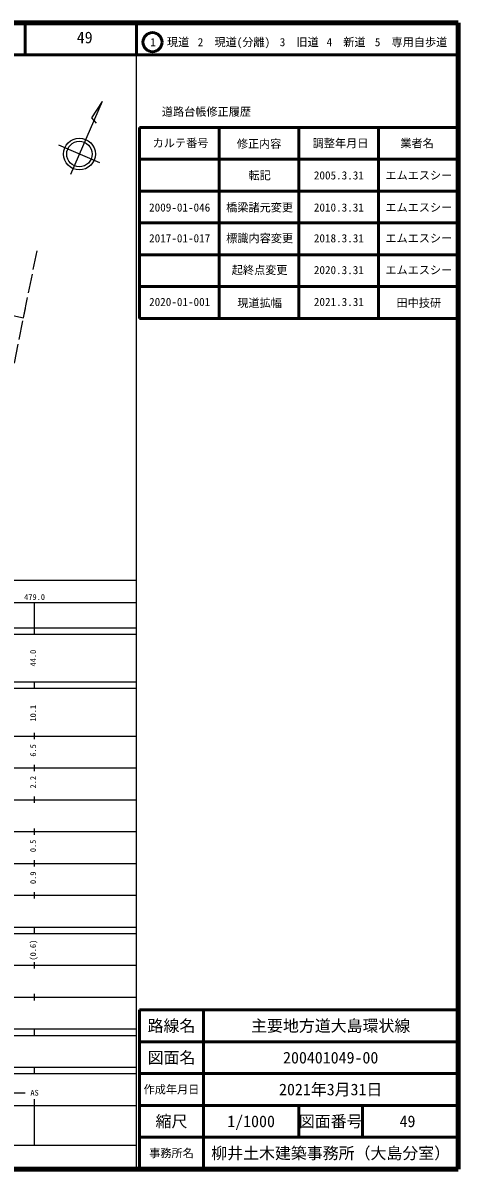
# Model space of a CAD drawing. Units: millimetres, scale not verified. Extents: x 40000 to 680000, y 20000 to 380000.
# Drawn here: x 543342 to 680000, y 20000 to 380000 of the extents above; entities that cross this region are included whole.
import ezdxf
from ezdxf.enums import TextEntityAlignment as Align

# ---------------------------------------------------------------- set-up
doc = ezdxf.new("R2010")
doc.units = ezdxf.units.MM
doc.header["$LTSCALE"] = 1000
doc.linetypes.add('DASHED', pattern=[7.5, 6, -1.5])
for name, color, linetype, lineweight in [('M-BGD', 7, 'Continuous', 25), ('M-TTL', 2, 'Continuous', 140), ('M-TTL-BAND', 7, 'Continuous', 25), ('M-TTL-FRAM', 2, 'Continuous', 50), ('M-TTL-LINE', 7, 'Continuous', 50)]:
    doc.layers.add(name, color=color, linetype=linetype, lineweight=lineweight)
doc.layers.add('M-TTL-TXT', color=7, linetype='Continuous')
doc.styles.add('ＭＳ ゴシック', font='')
doc.styles.get('ＭＳ ゴシック').set_extended_font_data('MS Gothic')

msp = doc.modelspace()

# ---------------------------------------------------------------- linework, layer by layer
at = {"layer": 'M-BGD'}
for p, q in [((568186, 355351), (558320, 332380)), ((568186, 355351), (564900, 350232)), ((564900, 350232), (566343, 348524)), ((567515, 336049), (554651, 341574)), ((538318, 288556), (543556, 287409)), ((543556, 287409), (544183, 290274))]:
    msp.add_line(p, q, dxfattribs=at)
at = {"layer": 'M-BGD', "linetype": 'DASHED'}
msp.add_line((536230, 251109), (547936, 309191), dxfattribs=at)
at = {"layer": 'M-BGD'}
for radius in [5000, 4000]:
    msp.add_circle((561083, 338812), radius, dxfattribs=at)
at = {"layer": 'M-TTL'}
for p, q in [((680000, 380000), (40000, 380000)), ((680000, 20000), (680000, 380000)), ((40000, 20000), (680000, 20000))]:
    msp.add_line(p, q, dxfattribs=at)
at = {"layer": 'M-TTL-BAND'}
for p, q in [((579000, 20000), (579000, 370000)), ((40000, 205000), (579000, 205000)), ((68000, 198000), (579000, 198000)), ((547000, 188000), (547000, 198000)), ((40000, 190000), (579000, 190000)), ((40000, 188000), (579000, 188000)), ((40000, 173000), (579000, 173000)), ((547000, 171000), (547000, 173000)), ((40000, 171000), (579000, 171000)), ((40000, 156000), (579000, 156000)), ((547000, 155000), (547000, 157000)), ((46000, 146000), (579000, 146000)), ((547000, 145000), (547000, 147000)), ((547000, 135000), (547000, 137000)), ((52000, 136000), (579000, 136000)), ((46000, 126000), (579000, 126000)), ((547000, 125000), (547000, 127000)), ((52000, 116000), (579000, 116000)), ((547000, 115000), (547000, 117000)), ((46000, 106000), (579000, 106000)), ((547000, 105000), (547000, 107000)), ((40000, 96000), (579000, 96000)), ((40000, 94000), (579000, 94000)), ((547000, 94000), (547000, 96000)), ((49000, 84000), (579000, 84000)), ((547000, 83000), (547000, 85000)), ((40000, 74000), (579000, 74000)), ((547000, 73000), (547000, 75000)), ((40000, 64000), (579000, 64000)), ((40000, 62000), (579000, 62000)), ((547000, 62000), (547000, 64000)), ((40000, 52000), (579000, 52000)), ((547000, 50000), (547000, 52000)), ((40000, 50000), (579000, 50000)), ((71000, 44000), (544000, 44000)), ((40000, 40000), (579000, 40000)), ((547000, 27500), (547000, 42000)), ((68000, 27500), (579000, 27500))]:
    msp.add_line(p, q, dxfattribs=at)
at = {"layer": 'M-TTL-FRAM'}
for p, q in [((580000, 347197), (580000, 287197)), ((580000, 347197), (680000, 347197)), ((580000, 287197), (680000, 287197)), ((680000, 70000), (580000, 70000)), ((580000, 70000), (580000, 20000))]:
    msp.add_line(p, q, dxfattribs=at)
at = {"layer": 'M-TTL-LINE'}
for p, q in [((543997, 380000), (543997, 370000)), ((579000, 380000), (579000, 370000)), ((40000, 370000), (680000, 370000)), ((605000, 347197), (605000, 287197)), ((630000, 347197), (630000, 287197)), ((655000, 347197), (655000, 287197)), ((580000, 337197), (680000, 337197)), ((580000, 327197), (680000, 327197)), ((580000, 317197), (680000, 317197)), ((580000, 307197), (680000, 307197)), ((580000, 297197), (680000, 297197)), ((600000, 70000), (600000, 20000)), ((680000, 60000), (580000, 60000)), ((680000, 50000), (580000, 50000)), ((680000, 40000), (580000, 40000)), ((630000, 40000), (630000, 30000)), ((650000, 40000), (650000, 30000)), ((680000, 30000), (580000, 30000))]:
    msp.add_line(p, q, dxfattribs=at)
msp.add_circle((584031, 373958), 3000, dxfattribs=at)

# ---------------------------------------------------------------- texts
at = {"layer": 'M-TTL-BAND', "style": 'ＭＳ ゴシック'}
for s, p in [('479.0', (547000, 198195)), ('AS', (547000, 42500))]:
    msp.add_text(s, height=1833, dxfattribs=at).set_placement(p, align=Align.BOTTOM_CENTER)
for s, p in [('44.0', (548000, 180500)), ('10.1', (548000, 163174)), ('6.5', (548000, 151500)), ('2.2', (548000, 141500)), ('0.5', (548000, 121500)), ('0.9', (548000, 111500)), ('(0.6)', (548000, 88764))]:
    msp.add_text(s, height=1833, rotation=90, dxfattribs=at).set_placement(p, align=Align.BOTTOM_CENTER)
at = {"layer": 'M-TTL-TXT', "style": 'ＭＳ ゴシック'}
for s, height, p in [('49', 3666, (560246, 372500)), ('転記', 2566, (614175, 330066)), ('2005.3.31', 2566, (634712, 330066)), ('エムエスシー', 2566, (657175, 330066)), ('2009-01-046', 2566, (582962, 319977)), ('橋梁諸元変更', 2566, (607175, 319977)), ('2010.3.31', 2566, (634712, 319977)), ('エムエスシー', 2566, (657175, 319977)), ('2017-01-017', 2566, (582962, 310309)), ('標識内容変更', 2566, (607175, 310309)), ('2018.3.31', 2566, (634712, 310309)), ('エムエスシー', 2566, (657175, 310309)), ('起終点変更', 2566, (608925, 300325)), ('2020.3.31', 2566, (634712, 300325)), ('エムエスシー', 2566, (657175, 300325)), ('2020-01-001', 2566, (582962, 290309)), ('2021.3.31', 2566, (634712, 290309))]:
    msp.add_text(s, height=height, dxfattribs=at).set_placement(p, align=Align.BOTTOM_LEFT)
for s, height, p in [('1\u3000現道', 2566, (589448, 373958)), ('2\u3000現道(分離)', 2566, (609619, 373958)), ('3\u3000旧道', 2566, (630121, 373958)), ('4\u3000新道', 2566, (644824, 373958)), ('5\u3000専用自歩道', 2566, (665228, 373958)), ('道路台帳修正履歴', 2566, (600968, 352113)), ('カルテ番号', 2566, (592839, 342277)), ('修正内容', 2566, (617509, 342023)), ('調整年月日', 2566, (643089, 342197)), ('業者名', 2566, (667134, 342197)), ('現道拡幅', 2566, (617675, 292059)), ('田中技研', 2566, (667675, 292059)), ('路線名', 3666, (590000, 65000)), ('主要地方道大島環状線', 3666, (640000, 65000)), ('図面名', 3666, (590000, 55000)), ('200401049-00', 3666, (640000, 55000)), ('2021年3月31日', 3666, (640000, 45000)), ('作成年月日', 2566, (590000, 45000)), ('縮尺', 3666, (590000, 35000)), ('1/1000', 3666, (615000, 35000)), ('図面番号', 3666, (640000, 35000)), ('49', 3666, (664125, 35000)), ('事務所名', 2566, (590000, 25000)), ('柳井土木建築事務所（大島分室）', 3666, (640000, 25000))]:
    msp.add_text(s, height=height, dxfattribs=at).set_placement(p, align=Align.MIDDLE_CENTER)

doc.saveas('drawing.dxf')
